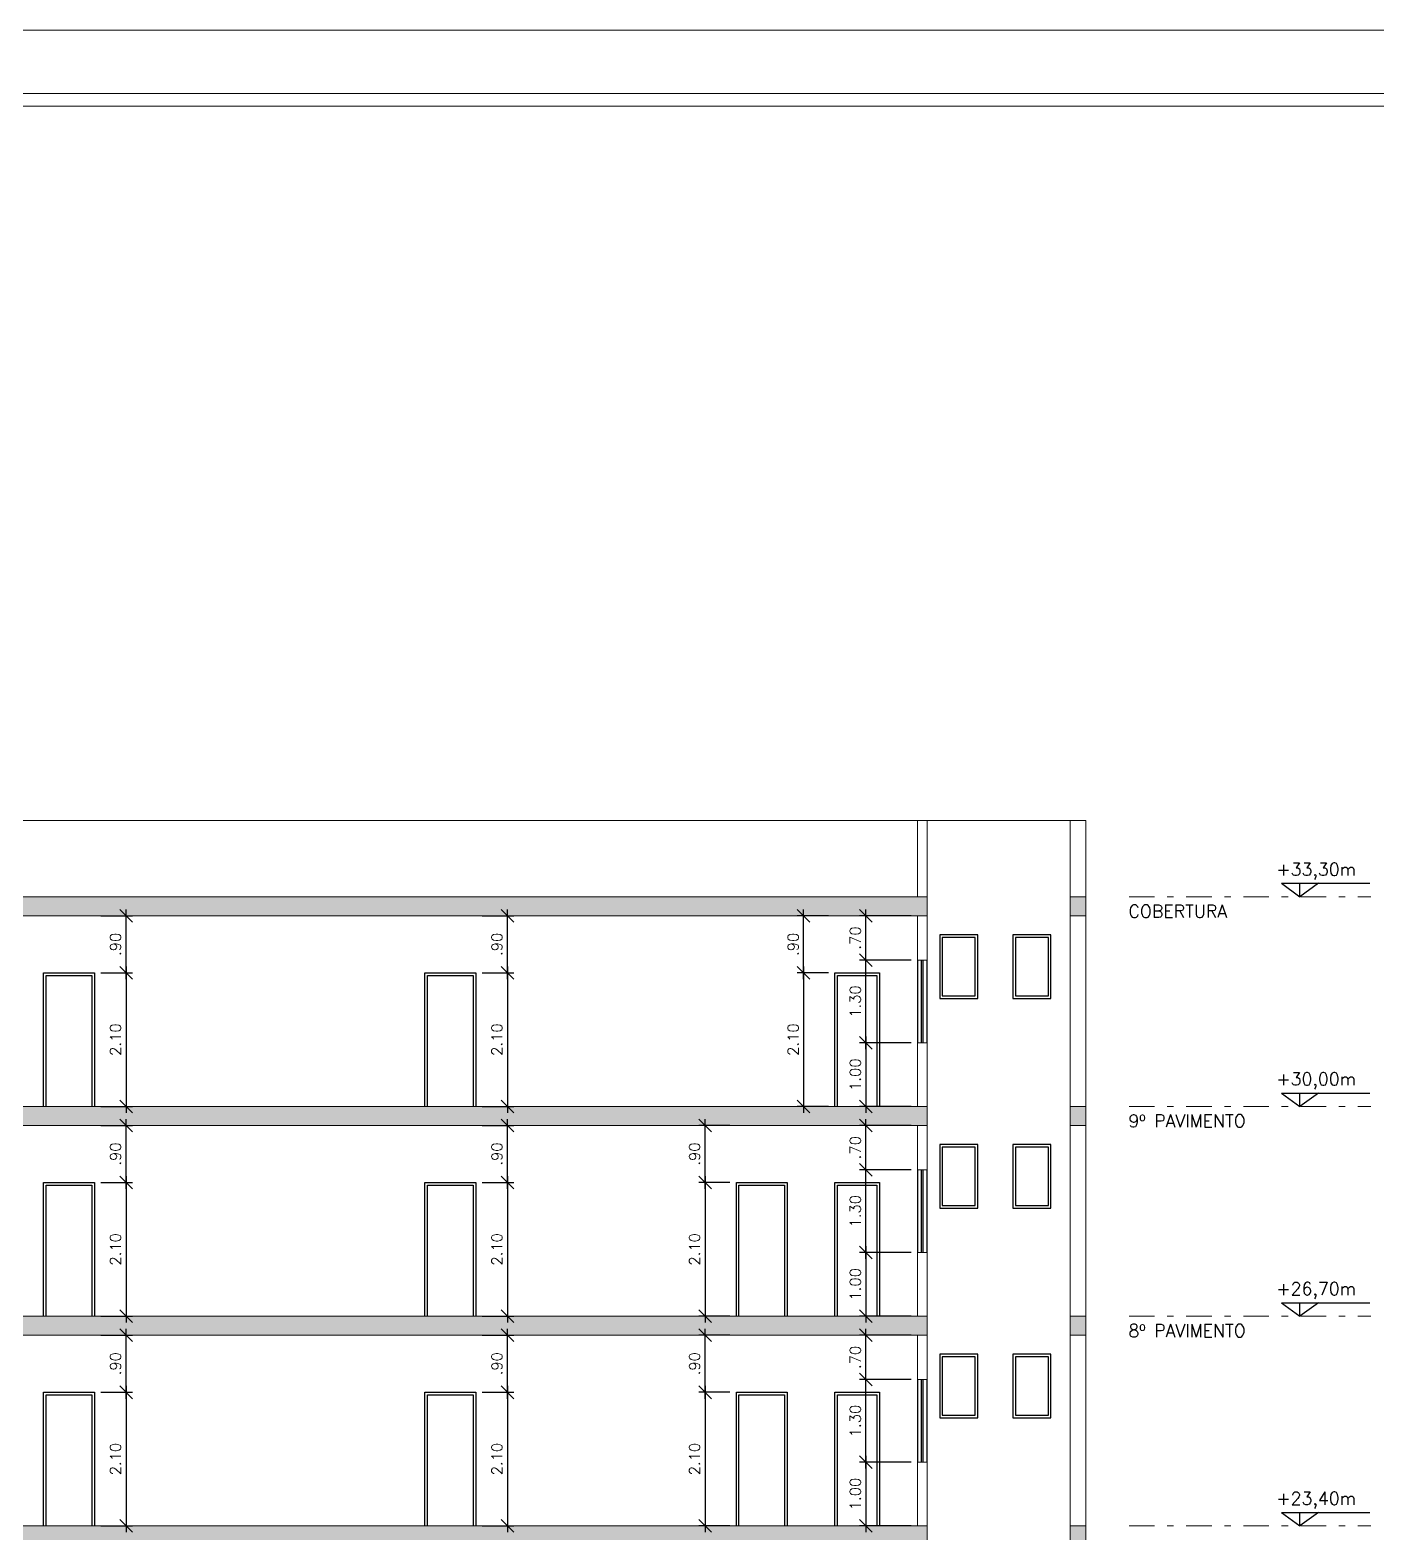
# Model space of a CAD drawing. Header units: millimetres. Extents: x 521 to 1055, y 261 to 520.
# Drawn here: x 833.42 to 854.61, y 496.23 to 519.88 of the extents above; entities that cross this region are included whole.
import ezdxf

# ---------------------------------------------------------------- set-up
doc = ezdxf.new("R2010")
doc.units = ezdxf.units.MM
doc.linetypes.add('CONTINU', pattern=[0])
doc.linetypes.add('DASHDOT', pattern=[1, 0.5, -0.25, 0, -0.25])
doc.layers.add('0.1', color=8, linetype='Continuous', lineweight=13)
doc.styles.add('ROMANS', font='romans')
doc.styles.get("Standard").update_dxf_attribs({"font": 'romans.shx'})
doc.dimstyles.new('Fares Eng - 50', dxfattribs={"dimscale": 2, "dimtxt": 0.085, "dimasz": 0.1, "dimexe": 0.05, "dimexo": 0.05, "dimgap": 0.04, "dimtad": 1, "dimzin": 4, "dimdsep": 46, "dimtxsty": 'ROMANS', "dimblk1": 'OBLIQUE', "dimblk2": 'OBLIQUE', "dimsah": 1, "dimcen": 0.05, "dimdle": 0.05, "dimclrd": 8, "dimclre": 8, "dimclrt": 8, "dimaunit": 1, "dimadec": 0, "dimazin": 0, "dimtfac": 1, "dimtix": 1, "dimtmove": 2, "dimatfit": 0, "dimldrblk": 'OPEN90', "dimfxl": 1, "dimtolj": 1, "dimtzin": 0, "dimarcsym": 0})

# ---------------------------------------------------------------- blocks, each defined once
blk = doc.blocks.new('_OBLIQUE')
at = {"color": 0, "linetype": 'ByBlock'}
blk.add_line((-0.5, -0.5), (0.5, 0.5), dxfattribs=at)
blk = doc.blocks.new('*D1999')
at = {"layer": '0.1', "color": 8, "linetype": 'CONTINU', "lineweight": -2, "transparency": 16777216}
for p, q in [((834.528, 505.046), (835.026, 505.046)), ((834.926, 505.146), (834.926, 502.846)), ((834.528, 502.946), (835.026, 502.946))]:
    blk.add_line(p, q, dxfattribs=at)
at = {"layer": 'DEFPOINTS', "color": 0, "linetype": 'CONTINU', "lineweight": -2, "transparency": 16777216}
for p in [(834.428, 505.046), (834.428, 502.946), (834.926, 502.946)]:
    blk.add_point(p, dxfattribs=at)
at = {"layer": '0.1', "color": 8, "linetype": 'CONTINU', "lineweight": -2, "transparency": 16777216, "xscale": 0.2, "yscale": 0.2, "zscale": 0.2}
for p, rotation in [((834.926, 505.046), 90), ((834.926, 502.946), 270)]:
    blk.add_blockref('_OBLIQUE', p, dxfattribs=dict(at, rotation=rotation))
at = {"layer": '0.1', "color": 8, "linetype": 'CONTINU', "lineweight": -2, "transparency": 16777216, "insert": (834.761, 503.996), "char_height": 0.17, "attachment_point": 5, "rotation": 90, "style": 'ROMANS'}
blk.add_mtext('\\A1;2.10', dxfattribs=at)
blk = doc.blocks.new('_Open90')
at = {"color": 0, "linetype": 'ByBlock', "lineweight": -2}
for p, q in [((0, 0), (-1, 0)), ((-0.5, 0.5), (0, 0)), ((0, 0), (-0.5, -0.5))]:
    blk.add_line(p, q, dxfattribs=at)
blk = doc.blocks.new('*D2000')
at = {"layer": '0.1', "color": 8, "linetype": 'CONTINU', "lineweight": -2, "transparency": 16777216}
for p, q in [((834.528, 505.946), (835.026, 505.946)), ((834.926, 504.946), (834.926, 506.046)), ((834.528, 505.046), (835.026, 505.046))]:
    blk.add_line(p, q, dxfattribs=at)
at = {"layer": 'DEFPOINTS', "color": 0, "linetype": 'CONTINU', "lineweight": -2, "transparency": 16777216}
for p in [(834.428, 505.946), (834.926, 505.946), (834.428, 505.046)]:
    blk.add_point(p, dxfattribs=at)
at = {"layer": '0.1', "color": 8, "linetype": 'CONTINU', "lineweight": -2, "transparency": 16777216, "xscale": 0.2, "yscale": 0.2, "zscale": 0.2}
for p, rotation in [((834.926, 505.946), 90), ((834.926, 505.046), 270)]:
    blk.add_blockref('_OBLIQUE', p, dxfattribs=dict(at, rotation=rotation))
at = {"layer": '0.1', "color": 8, "linetype": 'CONTINU', "lineweight": -2, "transparency": 16777216, "insert": (834.761, 505.496), "char_height": 0.17, "attachment_point": 5, "rotation": 90, "style": 'ROMANS'}
blk.add_mtext('\\A1;.90', dxfattribs=at)
blk = doc.blocks.new('*D2001')
at = {"layer": '0.1', "color": 8, "linetype": 'CONTINU', "lineweight": -2, "transparency": 16777216}
for p, q in [((840.528, 505.046), (841.026, 505.046)), ((840.926, 505.146), (840.926, 502.846)), ((840.528, 502.946), (841.026, 502.946))]:
    blk.add_line(p, q, dxfattribs=at)
at = {"layer": 'DEFPOINTS', "color": 0, "linetype": 'CONTINU', "lineweight": -2, "transparency": 16777216}
for p in [(840.428, 505.046), (840.428, 502.946), (840.926, 502.946)]:
    blk.add_point(p, dxfattribs=at)
at = {"layer": '0.1', "color": 8, "linetype": 'CONTINU', "lineweight": -2, "transparency": 16777216, "xscale": 0.2, "yscale": 0.2, "zscale": 0.2}
for p, rotation in [((840.926, 505.046), 90), ((840.926, 502.946), 270)]:
    blk.add_blockref('_OBLIQUE', p, dxfattribs=dict(at, rotation=rotation))
at = {"layer": '0.1', "color": 8, "linetype": 'CONTINU', "lineweight": -2, "transparency": 16777216, "insert": (840.761, 503.996), "char_height": 0.17, "attachment_point": 5, "rotation": 90, "style": 'ROMANS'}
blk.add_mtext('\\A1;2.10', dxfattribs=at)
blk = doc.blocks.new('*D2002')
at = {"layer": '0.1', "color": 8, "linetype": 'CONTINU', "lineweight": -2, "transparency": 16777216}
for p, q in [((840.528, 505.946), (841.026, 505.946)), ((840.926, 504.946), (840.926, 506.046)), ((840.528, 505.046), (841.026, 505.046))]:
    blk.add_line(p, q, dxfattribs=at)
at = {"layer": 'DEFPOINTS', "color": 0, "linetype": 'CONTINU', "lineweight": -2, "transparency": 16777216}
for p in [(840.428, 505.946), (840.926, 505.946), (840.428, 505.046)]:
    blk.add_point(p, dxfattribs=at)
at = {"layer": '0.1', "color": 8, "linetype": 'CONTINU', "lineweight": -2, "transparency": 16777216, "xscale": 0.2, "yscale": 0.2, "zscale": 0.2}
for p, rotation in [((840.926, 505.946), 90), ((840.926, 505.046), 270)]:
    blk.add_blockref('_OBLIQUE', p, dxfattribs=dict(at, rotation=rotation))
at = {"layer": '0.1', "color": 8, "linetype": 'CONTINU', "lineweight": -2, "transparency": 16777216, "insert": (840.761, 505.496), "char_height": 0.17, "attachment_point": 5, "rotation": 90, "style": 'ROMANS'}
blk.add_mtext('\\A1;.90', dxfattribs=at)
blk = doc.blocks.new('*D2003')
at = {"layer": '0.1', "color": 8, "linetype": 'CONTINU', "lineweight": -2, "transparency": 16777216}
for p, q in [((845.978, 505.046), (845.486, 505.046)), ((845.586, 505.146), (845.586, 502.846)), ((845.978, 502.946), (845.486, 502.946))]:
    blk.add_line(p, q, dxfattribs=at)
at = {"layer": 'DEFPOINTS', "color": 0, "linetype": 'CONTINU', "lineweight": -2, "transparency": 16777216}
for p in [(846.078, 505.046), (845.586, 502.946), (846.078, 502.946)]:
    blk.add_point(p, dxfattribs=at)
at = {"layer": '0.1', "color": 8, "linetype": 'CONTINU', "lineweight": -2, "transparency": 16777216, "xscale": 0.2, "yscale": 0.2, "zscale": 0.2}
for p, rotation in [((845.586, 505.046), 90), ((845.586, 502.946), 270)]:
    blk.add_blockref('_OBLIQUE', p, dxfattribs=dict(at, rotation=rotation))
at = {"layer": '0.1', "color": 8, "linetype": 'CONTINU', "lineweight": -2, "transparency": 16777216, "insert": (845.421, 503.996), "char_height": 0.17, "attachment_point": 5, "rotation": 90, "style": 'ROMANS'}
blk.add_mtext('\\A1;2.10', dxfattribs=at)
blk = doc.blocks.new('*D2004')
at = {"layer": '0.1', "color": 8, "linetype": 'CONTINU', "lineweight": -2, "transparency": 16777216}
for p, q in [((845.978, 505.946), (845.486, 505.946)), ((845.586, 504.946), (845.586, 506.046)), ((845.978, 505.046), (845.486, 505.046))]:
    blk.add_line(p, q, dxfattribs=at)
at = {"layer": 'DEFPOINTS', "color": 0, "linetype": 'CONTINU', "lineweight": -2, "transparency": 16777216}
for p in [(845.586, 505.946), (846.078, 505.946), (846.078, 505.046)]:
    blk.add_point(p, dxfattribs=at)
at = {"layer": '0.1', "color": 8, "linetype": 'CONTINU', "lineweight": -2, "transparency": 16777216, "xscale": 0.2, "yscale": 0.2, "zscale": 0.2}
for p, rotation in [((845.586, 505.946), 90), ((845.586, 505.046), 270)]:
    blk.add_blockref('_OBLIQUE', p, dxfattribs=dict(at, rotation=rotation))
at = {"layer": '0.1', "color": 8, "linetype": 'CONTINU', "lineweight": -2, "transparency": 16777216, "insert": (845.421, 505.496), "char_height": 0.17, "attachment_point": 5, "rotation": 90, "style": 'ROMANS'}
blk.add_mtext('\\A1;.90', dxfattribs=at)
blk = doc.blocks.new('*D2053')
at = {"layer": '0.1', "color": 8, "linetype": 'CONTINU', "lineweight": -2, "transparency": 16777216}
for p, q in [((834.528, 501.746), (835.026, 501.746)), ((834.926, 501.846), (834.926, 499.546)), ((834.528, 499.646), (835.026, 499.646))]:
    blk.add_line(p, q, dxfattribs=at)
at = {"layer": 'DEFPOINTS', "color": 0, "linetype": 'CONTINU', "lineweight": -2, "transparency": 16777216}
for p in [(834.428, 501.746), (834.428, 499.646), (834.926, 499.646)]:
    blk.add_point(p, dxfattribs=at)
at = {"layer": '0.1', "color": 8, "linetype": 'CONTINU', "lineweight": -2, "transparency": 16777216, "xscale": 0.2, "yscale": 0.2, "zscale": 0.2}
for p, rotation in [((834.926, 501.746), 90), ((834.926, 499.646), 270)]:
    blk.add_blockref('_OBLIQUE', p, dxfattribs=dict(at, rotation=rotation))
at = {"layer": '0.1', "color": 8, "linetype": 'CONTINU', "lineweight": -2, "transparency": 16777216, "insert": (834.761, 500.696), "char_height": 0.17, "attachment_point": 5, "rotation": 90, "style": 'ROMANS'}
blk.add_mtext('\\A1;2.10', dxfattribs=at)
blk = doc.blocks.new('*D2054')
at = {"layer": '0.1', "color": 8, "linetype": 'CONTINU', "lineweight": -2, "transparency": 16777216}
for p, q in [((834.528, 502.646), (835.026, 502.646)), ((834.926, 501.646), (834.926, 502.746)), ((834.528, 501.746), (835.026, 501.746))]:
    blk.add_line(p, q, dxfattribs=at)
at = {"layer": 'DEFPOINTS', "color": 0, "linetype": 'CONTINU', "lineweight": -2, "transparency": 16777216}
for p in [(834.428, 502.646), (834.926, 502.646), (834.428, 501.746)]:
    blk.add_point(p, dxfattribs=at)
at = {"layer": '0.1', "color": 8, "linetype": 'CONTINU', "lineweight": -2, "transparency": 16777216, "xscale": 0.2, "yscale": 0.2, "zscale": 0.2}
for p, rotation in [((834.926, 502.646), 90), ((834.926, 501.746), 270)]:
    blk.add_blockref('_OBLIQUE', p, dxfattribs=dict(at, rotation=rotation))
at = {"layer": '0.1', "color": 8, "linetype": 'CONTINU', "lineweight": -2, "transparency": 16777216, "insert": (834.761, 502.196), "char_height": 0.17, "attachment_point": 5, "rotation": 90, "style": 'ROMANS'}
blk.add_mtext('\\A1;.90', dxfattribs=at)
blk = doc.blocks.new('*D2057')
at = {"layer": '0.1', "color": 8, "linetype": 'CONTINU', "lineweight": -2, "transparency": 16777216}
for p, q in [((840.528, 501.746), (841.026, 501.746)), ((840.926, 501.846), (840.926, 499.546)), ((840.528, 499.646), (841.026, 499.646))]:
    blk.add_line(p, q, dxfattribs=at)
at = {"layer": 'DEFPOINTS', "color": 0, "linetype": 'CONTINU', "lineweight": -2, "transparency": 16777216}
for p in [(840.428, 501.746), (840.428, 499.646), (840.926, 499.646)]:
    blk.add_point(p, dxfattribs=at)
at = {"layer": '0.1', "color": 8, "linetype": 'CONTINU', "lineweight": -2, "transparency": 16777216, "xscale": 0.2, "yscale": 0.2, "zscale": 0.2}
for p, rotation in [((840.926, 501.746), 90), ((840.926, 499.646), 270)]:
    blk.add_blockref('_OBLIQUE', p, dxfattribs=dict(at, rotation=rotation))
at = {"layer": '0.1', "color": 8, "linetype": 'CONTINU', "lineweight": -2, "transparency": 16777216, "insert": (840.761, 500.696), "char_height": 0.17, "attachment_point": 5, "rotation": 90, "style": 'ROMANS'}
blk.add_mtext('\\A1;2.10', dxfattribs=at)
blk = doc.blocks.new('*D2058')
at = {"layer": '0.1', "color": 8, "linetype": 'CONTINU', "lineweight": -2, "transparency": 16777216}
for p, q in [((840.528, 502.646), (841.026, 502.646)), ((840.926, 501.646), (840.926, 502.746)), ((840.528, 501.746), (841.026, 501.746))]:
    blk.add_line(p, q, dxfattribs=at)
at = {"layer": 'DEFPOINTS', "color": 0, "linetype": 'CONTINU', "lineweight": -2, "transparency": 16777216}
for p in [(840.428, 502.646), (840.926, 502.646), (840.428, 501.746)]:
    blk.add_point(p, dxfattribs=at)
at = {"layer": '0.1', "color": 8, "linetype": 'CONTINU', "lineweight": -2, "transparency": 16777216, "xscale": 0.2, "yscale": 0.2, "zscale": 0.2}
for p, rotation in [((840.926, 502.646), 90), ((840.926, 501.746), 270)]:
    blk.add_blockref('_OBLIQUE', p, dxfattribs=dict(at, rotation=rotation))
at = {"layer": '0.1', "color": 8, "linetype": 'CONTINU', "lineweight": -2, "transparency": 16777216, "insert": (840.761, 502.196), "char_height": 0.17, "attachment_point": 5, "rotation": 90, "style": 'ROMANS'}
blk.add_mtext('\\A1;.90', dxfattribs=at)
blk = doc.blocks.new('*D2059')
at = {"layer": '0.1', "color": 8, "linetype": 'CONTINU', "lineweight": -2, "transparency": 16777216}
for p, q in [((844.428, 501.746), (843.936, 501.746)), ((844.036, 501.846), (844.036, 499.546)), ((844.428, 499.646), (843.936, 499.646))]:
    blk.add_line(p, q, dxfattribs=at)
at = {"layer": 'DEFPOINTS', "color": 0, "linetype": 'CONTINU', "lineweight": -2, "transparency": 16777216}
for p in [(844.528, 501.746), (844.036, 499.646), (844.528, 499.646)]:
    blk.add_point(p, dxfattribs=at)
at = {"layer": '0.1', "color": 8, "linetype": 'CONTINU', "lineweight": -2, "transparency": 16777216, "xscale": 0.2, "yscale": 0.2, "zscale": 0.2}
for p, rotation in [((844.036, 501.746), 90), ((844.036, 499.646), 270)]:
    blk.add_blockref('_OBLIQUE', p, dxfattribs=dict(at, rotation=rotation))
at = {"layer": '0.1', "color": 8, "linetype": 'CONTINU', "lineweight": -2, "transparency": 16777216, "insert": (843.871, 500.696), "char_height": 0.17, "attachment_point": 5, "rotation": 90, "style": 'ROMANS'}
blk.add_mtext('\\A1;2.10', dxfattribs=at)
blk = doc.blocks.new('*D2060')
at = {"layer": '0.1', "color": 8, "linetype": 'CONTINU', "lineweight": -2, "transparency": 16777216}
for p, q in [((844.428, 502.646), (843.936, 502.646)), ((844.036, 501.646), (844.036, 502.746)), ((844.428, 501.746), (843.936, 501.746))]:
    blk.add_line(p, q, dxfattribs=at)
at = {"layer": 'DEFPOINTS', "color": 0, "linetype": 'CONTINU', "lineweight": -2, "transparency": 16777216}
for p in [(844.036, 502.646), (844.528, 502.646), (844.528, 501.746)]:
    blk.add_point(p, dxfattribs=at)
at = {"layer": '0.1', "color": 8, "linetype": 'CONTINU', "lineweight": -2, "transparency": 16777216, "xscale": 0.2, "yscale": 0.2, "zscale": 0.2}
for p, rotation in [((844.036, 502.646), 90), ((844.036, 501.746), 270)]:
    blk.add_blockref('_OBLIQUE', p, dxfattribs=dict(at, rotation=rotation))
at = {"layer": '0.1', "color": 8, "linetype": 'CONTINU', "lineweight": -2, "transparency": 16777216, "insert": (843.871, 502.196), "char_height": 0.17, "attachment_point": 5, "rotation": 90, "style": 'ROMANS'}
blk.add_mtext('\\A1;.90', dxfattribs=at)
blk = doc.blocks.new('*D2066')
at = {"layer": '0.1', "color": 8, "linetype": 'CONTINU', "lineweight": -2, "transparency": 16777216}
for p, q in [((834.528, 498.446), (835.026, 498.446)), ((834.926, 498.546), (834.926, 496.246)), ((834.528, 496.346), (835.026, 496.346))]:
    blk.add_line(p, q, dxfattribs=at)
at = {"layer": 'DEFPOINTS', "color": 0, "linetype": 'CONTINU', "lineweight": -2, "transparency": 16777216}
for p in [(834.428, 498.446), (834.428, 496.346), (834.926, 496.346)]:
    blk.add_point(p, dxfattribs=at)
at = {"layer": '0.1', "color": 8, "linetype": 'CONTINU', "lineweight": -2, "transparency": 16777216, "xscale": 0.2, "yscale": 0.2, "zscale": 0.2}
for p, rotation in [((834.926, 498.446), 90), ((834.926, 496.346), 270)]:
    blk.add_blockref('_OBLIQUE', p, dxfattribs=dict(at, rotation=rotation))
at = {"layer": '0.1', "color": 8, "linetype": 'CONTINU', "lineweight": -2, "transparency": 16777216, "insert": (834.761, 497.396), "char_height": 0.17, "attachment_point": 5, "rotation": 90, "style": 'ROMANS'}
blk.add_mtext('\\A1;2.10', dxfattribs=at)
blk = doc.blocks.new('*D2067')
at = {"layer": '0.1', "color": 8, "linetype": 'CONTINU', "lineweight": -2, "transparency": 16777216}
for p, q in [((834.528, 499.346), (835.026, 499.346)), ((834.926, 498.346), (834.926, 499.446)), ((834.528, 498.446), (835.026, 498.446))]:
    blk.add_line(p, q, dxfattribs=at)
at = {"layer": 'DEFPOINTS', "color": 0, "linetype": 'CONTINU', "lineweight": -2, "transparency": 16777216}
for p in [(834.428, 499.346), (834.926, 499.346), (834.428, 498.446)]:
    blk.add_point(p, dxfattribs=at)
at = {"layer": '0.1', "color": 8, "linetype": 'CONTINU', "lineweight": -2, "transparency": 16777216, "xscale": 0.2, "yscale": 0.2, "zscale": 0.2}
for p, rotation in [((834.926, 499.346), 90), ((834.926, 498.446), 270)]:
    blk.add_blockref('_OBLIQUE', p, dxfattribs=dict(at, rotation=rotation))
at = {"layer": '0.1', "color": 8, "linetype": 'CONTINU', "lineweight": -2, "transparency": 16777216, "insert": (834.761, 498.896), "char_height": 0.17, "attachment_point": 5, "rotation": 90, "style": 'ROMANS'}
blk.add_mtext('\\A1;.90', dxfattribs=at)
blk = doc.blocks.new('*D2070')
at = {"layer": '0.1', "color": 8, "linetype": 'CONTINU', "lineweight": -2, "transparency": 16777216}
for p, q in [((840.528, 498.446), (841.026, 498.446)), ((840.926, 498.546), (840.926, 496.246)), ((840.528, 496.346), (841.026, 496.346))]:
    blk.add_line(p, q, dxfattribs=at)
at = {"layer": 'DEFPOINTS', "color": 0, "linetype": 'CONTINU', "lineweight": -2, "transparency": 16777216}
for p in [(840.428, 498.446), (840.428, 496.346), (840.926, 496.346)]:
    blk.add_point(p, dxfattribs=at)
at = {"layer": '0.1', "color": 8, "linetype": 'CONTINU', "lineweight": -2, "transparency": 16777216, "xscale": 0.2, "yscale": 0.2, "zscale": 0.2}
for p, rotation in [((840.926, 498.446), 90), ((840.926, 496.346), 270)]:
    blk.add_blockref('_OBLIQUE', p, dxfattribs=dict(at, rotation=rotation))
at = {"layer": '0.1', "color": 8, "linetype": 'CONTINU', "lineweight": -2, "transparency": 16777216, "insert": (840.761, 497.396), "char_height": 0.17, "attachment_point": 5, "rotation": 90, "style": 'ROMANS'}
blk.add_mtext('\\A1;2.10', dxfattribs=at)
blk = doc.blocks.new('*D2071')
at = {"layer": '0.1', "color": 8, "linetype": 'CONTINU', "lineweight": -2, "transparency": 16777216}
for p, q in [((840.528, 499.346), (841.026, 499.346)), ((840.926, 498.346), (840.926, 499.446)), ((840.528, 498.446), (841.026, 498.446))]:
    blk.add_line(p, q, dxfattribs=at)
at = {"layer": 'DEFPOINTS', "color": 0, "linetype": 'CONTINU', "lineweight": -2, "transparency": 16777216}
for p in [(840.428, 499.346), (840.926, 499.346), (840.428, 498.446)]:
    blk.add_point(p, dxfattribs=at)
at = {"layer": '0.1', "color": 8, "linetype": 'CONTINU', "lineweight": -2, "transparency": 16777216, "xscale": 0.2, "yscale": 0.2, "zscale": 0.2}
for p, rotation in [((840.926, 499.346), 90), ((840.926, 498.446), 270)]:
    blk.add_blockref('_OBLIQUE', p, dxfattribs=dict(at, rotation=rotation))
at = {"layer": '0.1', "color": 8, "linetype": 'CONTINU', "lineweight": -2, "transparency": 16777216, "insert": (840.761, 498.896), "char_height": 0.17, "attachment_point": 5, "rotation": 90, "style": 'ROMANS'}
blk.add_mtext('\\A1;.90', dxfattribs=at)
blk = doc.blocks.new('*D2072')
at = {"layer": '0.1', "color": 8, "linetype": 'CONTINU', "lineweight": -2, "transparency": 16777216}
for p, q in [((844.428, 498.446), (843.936, 498.446)), ((844.036, 498.546), (844.036, 496.246)), ((844.428, 496.346), (843.936, 496.346))]:
    blk.add_line(p, q, dxfattribs=at)
at = {"layer": 'DEFPOINTS', "color": 0, "linetype": 'CONTINU', "lineweight": -2, "transparency": 16777216}
for p in [(844.528, 498.446), (844.036, 496.346), (844.528, 496.346)]:
    blk.add_point(p, dxfattribs=at)
at = {"layer": '0.1', "color": 8, "linetype": 'CONTINU', "lineweight": -2, "transparency": 16777216, "xscale": 0.2, "yscale": 0.2, "zscale": 0.2}
for p, rotation in [((844.036, 498.446), 90), ((844.036, 496.346), 270)]:
    blk.add_blockref('_OBLIQUE', p, dxfattribs=dict(at, rotation=rotation))
at = {"layer": '0.1', "color": 8, "linetype": 'CONTINU', "lineweight": -2, "transparency": 16777216, "insert": (843.871, 497.396), "char_height": 0.17, "attachment_point": 5, "rotation": 90, "style": 'ROMANS'}
blk.add_mtext('\\A1;2.10', dxfattribs=at)
blk = doc.blocks.new('*D2073')
at = {"layer": '0.1', "color": 8, "linetype": 'CONTINU', "lineweight": -2, "transparency": 16777216}
for p, q in [((844.428, 499.346), (843.936, 499.346)), ((844.036, 498.346), (844.036, 499.446)), ((844.428, 498.446), (843.936, 498.446))]:
    blk.add_line(p, q, dxfattribs=at)
at = {"layer": 'DEFPOINTS', "color": 0, "linetype": 'CONTINU', "lineweight": -2, "transparency": 16777216}
for p in [(844.036, 499.346), (844.528, 499.346), (844.528, 498.446)]:
    blk.add_point(p, dxfattribs=at)
at = {"layer": '0.1', "color": 8, "linetype": 'CONTINU', "lineweight": -2, "transparency": 16777216, "xscale": 0.2, "yscale": 0.2, "zscale": 0.2}
for p, rotation in [((844.036, 499.346), 90), ((844.036, 498.446), 270)]:
    blk.add_blockref('_OBLIQUE', p, dxfattribs=dict(at, rotation=rotation))
at = {"layer": '0.1', "color": 8, "linetype": 'CONTINU', "lineweight": -2, "transparency": 16777216, "insert": (843.871, 498.896), "char_height": 0.17, "attachment_point": 5, "rotation": 90, "style": 'ROMANS'}
blk.add_mtext('\\A1;.90', dxfattribs=at)
blk = doc.blocks.new('*D2160')
at = {"layer": '0.1', "color": 8, "linetype": 'CONTINU', "lineweight": -2, "transparency": 16777216}
for p, q in [((846.564, 497.446), (846.564, 496.246)), ((847.278, 497.346), (846.464, 497.346)), ((847.278, 496.346), (846.464, 496.346))]:
    blk.add_line(p, q, dxfattribs=at)
at = {"layer": 'DEFPOINTS', "color": 0, "linetype": 'CONTINU', "lineweight": -2, "transparency": 16777216}
for p in [(847.378, 497.346), (846.564, 496.346), (847.378, 496.346)]:
    blk.add_point(p, dxfattribs=at)
at = {"layer": '0.1', "color": 8, "linetype": 'CONTINU', "lineweight": -2, "transparency": 16777216, "xscale": 0.2, "yscale": 0.2, "zscale": 0.2}
for p, rotation in [((846.564, 497.346), 90), ((846.564, 496.346), 270)]:
    blk.add_blockref('_OBLIQUE', p, dxfattribs=dict(at, rotation=rotation))
at = {"layer": '0.1', "color": 8, "linetype": 'CONTINU', "lineweight": -2, "transparency": 16777216, "insert": (846.399, 496.846), "char_height": 0.17, "attachment_point": 5, "rotation": 90, "style": 'ROMANS'}
blk.add_mtext('\\A1;1.00', dxfattribs=at)
blk = doc.blocks.new('*D2161')
at = {"layer": '0.1', "color": 8, "linetype": 'CONTINU', "lineweight": -2, "transparency": 16777216}
for p, q in [((847.278, 498.646), (846.464, 498.646)), ((846.564, 497.246), (846.564, 498.746)), ((847.278, 497.346), (846.464, 497.346))]:
    blk.add_line(p, q, dxfattribs=at)
at = {"layer": 'DEFPOINTS', "color": 0, "linetype": 'CONTINU', "lineweight": -2, "transparency": 16777216}
for p in [(846.564, 498.646), (847.378, 498.646), (847.378, 497.346)]:
    blk.add_point(p, dxfattribs=at)
at = {"layer": '0.1', "color": 8, "linetype": 'CONTINU', "lineweight": -2, "transparency": 16777216, "xscale": 0.2, "yscale": 0.2, "zscale": 0.2}
for p, rotation in [((846.564, 498.646), 90), ((846.564, 497.346), 270)]:
    blk.add_blockref('_OBLIQUE', p, dxfattribs=dict(at, rotation=rotation))
at = {"layer": '0.1', "color": 8, "linetype": 'CONTINU', "lineweight": -2, "transparency": 16777216, "insert": (846.399, 497.996), "char_height": 0.17, "attachment_point": 5, "rotation": 90, "style": 'ROMANS'}
blk.add_mtext('\\A1;1.30', dxfattribs=at)
blk = doc.blocks.new('*D2162')
at = {"layer": '0.1', "color": 8, "linetype": 'CONTINU', "lineweight": -2, "transparency": 16777216}
for p, q in [((847.278, 499.346), (846.464, 499.346)), ((846.564, 498.546), (846.564, 499.446)), ((847.278, 498.646), (846.464, 498.646))]:
    blk.add_line(p, q, dxfattribs=at)
at = {"layer": 'DEFPOINTS', "color": 0, "linetype": 'CONTINU', "lineweight": -2, "transparency": 16777216}
for p in [(846.564, 499.346), (847.378, 499.346), (847.378, 498.646)]:
    blk.add_point(p, dxfattribs=at)
at = {"layer": '0.1', "color": 8, "linetype": 'CONTINU', "lineweight": -2, "transparency": 16777216, "xscale": 0.2, "yscale": 0.2, "zscale": 0.2}
for p, rotation in [((846.564, 499.346), 90), ((846.564, 498.646), 270)]:
    blk.add_blockref('_OBLIQUE', p, dxfattribs=dict(at, rotation=rotation))
at = {"layer": '0.1', "color": 8, "linetype": 'CONTINU', "lineweight": -2, "transparency": 16777216, "insert": (846.399, 498.996), "char_height": 0.17, "attachment_point": 5, "rotation": 90, "style": 'ROMANS'}
blk.add_mtext('\\A1;.70', dxfattribs=at)
blk = doc.blocks.new('*D2163')
at = {"layer": '0.1', "color": 8, "linetype": 'CONTINU', "lineweight": -2, "transparency": 16777216}
for p, q in [((846.564, 500.746), (846.564, 499.546)), ((847.278, 500.646), (846.464, 500.646)), ((847.278, 499.646), (846.464, 499.646))]:
    blk.add_line(p, q, dxfattribs=at)
at = {"layer": 'DEFPOINTS', "color": 0, "linetype": 'CONTINU', "lineweight": -2, "transparency": 16777216}
for p in [(847.378, 500.646), (846.564, 499.646), (847.378, 499.646)]:
    blk.add_point(p, dxfattribs=at)
at = {"layer": '0.1', "color": 8, "linetype": 'CONTINU', "lineweight": -2, "transparency": 16777216, "xscale": 0.2, "yscale": 0.2, "zscale": 0.2}
for p, rotation in [((846.564, 500.646), 90), ((846.564, 499.646), 270)]:
    blk.add_blockref('_OBLIQUE', p, dxfattribs=dict(at, rotation=rotation))
at = {"layer": '0.1', "color": 8, "linetype": 'CONTINU', "lineweight": -2, "transparency": 16777216, "insert": (846.399, 500.146), "char_height": 0.17, "attachment_point": 5, "rotation": 90, "style": 'ROMANS'}
blk.add_mtext('\\A1;1.00', dxfattribs=at)
blk = doc.blocks.new('*D2164')
at = {"layer": '0.1', "color": 8, "linetype": 'CONTINU', "lineweight": -2, "transparency": 16777216}
for p, q in [((847.278, 501.946), (846.464, 501.946)), ((846.564, 500.546), (846.564, 502.046)), ((847.278, 500.646), (846.464, 500.646))]:
    blk.add_line(p, q, dxfattribs=at)
at = {"layer": 'DEFPOINTS', "color": 0, "linetype": 'CONTINU', "lineweight": -2, "transparency": 16777216}
for p in [(846.564, 501.946), (847.378, 501.946), (847.378, 500.646)]:
    blk.add_point(p, dxfattribs=at)
at = {"layer": '0.1', "color": 8, "linetype": 'CONTINU', "lineweight": -2, "transparency": 16777216, "xscale": 0.2, "yscale": 0.2, "zscale": 0.2}
for p, rotation in [((846.564, 501.946), 90), ((846.564, 500.646), 270)]:
    blk.add_blockref('_OBLIQUE', p, dxfattribs=dict(at, rotation=rotation))
at = {"layer": '0.1', "color": 8, "linetype": 'CONTINU', "lineweight": -2, "transparency": 16777216, "insert": (846.399, 501.296), "char_height": 0.17, "attachment_point": 5, "rotation": 90, "style": 'ROMANS'}
blk.add_mtext('\\A1;1.30', dxfattribs=at)
blk = doc.blocks.new('*D2165')
at = {"layer": '0.1', "color": 8, "linetype": 'CONTINU', "lineweight": -2, "transparency": 16777216}
for p, q in [((847.278, 502.646), (846.464, 502.646)), ((846.564, 501.846), (846.564, 502.746)), ((847.278, 501.946), (846.464, 501.946))]:
    blk.add_line(p, q, dxfattribs=at)
at = {"layer": 'DEFPOINTS', "color": 0, "linetype": 'CONTINU', "lineweight": -2, "transparency": 16777216}
for p in [(846.564, 502.646), (847.378, 502.646), (847.378, 501.946)]:
    blk.add_point(p, dxfattribs=at)
at = {"layer": '0.1', "color": 8, "linetype": 'CONTINU', "lineweight": -2, "transparency": 16777216, "xscale": 0.2, "yscale": 0.2, "zscale": 0.2}
for p, rotation in [((846.564, 502.646), 90), ((846.564, 501.946), 270)]:
    blk.add_blockref('_OBLIQUE', p, dxfattribs=dict(at, rotation=rotation))
at = {"layer": '0.1', "color": 8, "linetype": 'CONTINU', "lineweight": -2, "transparency": 16777216, "insert": (846.399, 502.296), "char_height": 0.17, "attachment_point": 5, "rotation": 90, "style": 'ROMANS'}
blk.add_mtext('\\A1;.70', dxfattribs=at)
blk = doc.blocks.new('*D2166')
at = {"layer": '0.1', "color": 8, "linetype": 'CONTINU', "lineweight": -2, "transparency": 16777216}
for p, q in [((846.564, 504.046), (846.564, 502.846)), ((847.278, 503.946), (846.464, 503.946)), ((847.278, 502.946), (846.464, 502.946))]:
    blk.add_line(p, q, dxfattribs=at)
at = {"layer": 'DEFPOINTS', "color": 0, "linetype": 'CONTINU', "lineweight": -2, "transparency": 16777216}
for p in [(847.378, 503.946), (846.564, 502.946), (847.378, 502.946)]:
    blk.add_point(p, dxfattribs=at)
at = {"layer": '0.1', "color": 8, "linetype": 'CONTINU', "lineweight": -2, "transparency": 16777216, "xscale": 0.2, "yscale": 0.2, "zscale": 0.2}
for p, rotation in [((846.564, 503.946), 90), ((846.564, 502.946), 270)]:
    blk.add_blockref('_OBLIQUE', p, dxfattribs=dict(at, rotation=rotation))
at = {"layer": '0.1', "color": 8, "linetype": 'CONTINU', "lineweight": -2, "transparency": 16777216, "insert": (846.399, 503.446), "char_height": 0.17, "attachment_point": 5, "rotation": 90, "style": 'ROMANS'}
blk.add_mtext('\\A1;1.00', dxfattribs=at)
blk = doc.blocks.new('*D2167')
at = {"layer": '0.1', "color": 8, "linetype": 'CONTINU', "lineweight": -2, "transparency": 16777216}
for p, q in [((847.278, 505.246), (846.464, 505.246)), ((846.564, 503.846), (846.564, 505.346)), ((847.278, 503.946), (846.464, 503.946))]:
    blk.add_line(p, q, dxfattribs=at)
at = {"layer": 'DEFPOINTS', "color": 0, "linetype": 'CONTINU', "lineweight": -2, "transparency": 16777216}
for p in [(846.564, 505.246), (847.378, 505.246), (847.378, 503.946)]:
    blk.add_point(p, dxfattribs=at)
at = {"layer": '0.1', "color": 8, "linetype": 'CONTINU', "lineweight": -2, "transparency": 16777216, "xscale": 0.2, "yscale": 0.2, "zscale": 0.2}
for p, rotation in [((846.564, 505.246), 90), ((846.564, 503.946), 270)]:
    blk.add_blockref('_OBLIQUE', p, dxfattribs=dict(at, rotation=rotation))
at = {"layer": '0.1', "color": 8, "linetype": 'CONTINU', "lineweight": -2, "transparency": 16777216, "insert": (846.399, 504.596), "char_height": 0.17, "attachment_point": 5, "rotation": 90, "style": 'ROMANS'}
blk.add_mtext('\\A1;1.30', dxfattribs=at)
blk = doc.blocks.new('*D2168')
at = {"layer": '0.1', "color": 8, "linetype": 'CONTINU', "lineweight": -2, "transparency": 16777216}
for p, q in [((847.278, 505.946), (846.464, 505.946)), ((846.564, 505.146), (846.564, 506.046)), ((847.278, 505.246), (846.464, 505.246))]:
    blk.add_line(p, q, dxfattribs=at)
at = {"layer": 'DEFPOINTS', "color": 0, "linetype": 'CONTINU', "lineweight": -2, "transparency": 16777216}
for p in [(846.564, 505.946), (847.378, 505.946), (847.378, 505.246)]:
    blk.add_point(p, dxfattribs=at)
at = {"layer": '0.1', "color": 8, "linetype": 'CONTINU', "lineweight": -2, "transparency": 16777216, "xscale": 0.2, "yscale": 0.2, "zscale": 0.2}
for p, rotation in [((846.564, 505.946), 90), ((846.564, 505.246), 270)]:
    blk.add_blockref('_OBLIQUE', p, dxfattribs=dict(at, rotation=rotation))
at = {"layer": '0.1', "color": 8, "linetype": 'CONTINU', "lineweight": -2, "transparency": 16777216, "insert": (846.399, 505.596), "char_height": 0.17, "attachment_point": 5, "rotation": 90, "style": 'ROMANS'}
blk.add_mtext('\\A1;.70', dxfattribs=at)

msp = doc.modelspace()

# ---------------------------------------------------------------- hatches: boundary and pattern name
at = {"layer": '0.1', "linetype": 'CONTINU', "lineweight": -2}
h = msp.add_hatch(dxfattribs=at)
h.set_pattern_fill('AR-CONC', color=8, scale=0.0015, style=0, double=1)
h.set_pattern_definition([(50, (0, 0), (0.273277003, -0.02390863), [0.028575, -0.314325]), (355, (0, 0), (-0.05286424, 0.286584964), [0.02286, -0.25146]), (100.451, (0.02277, -0.002), (0.22041375, 0.26267503), [0.024285, -0.267135]), (46.1842, (0, 0.0762), (0.40661856, -0.06306349), [0.0428625, -0.4714875]), (96.6356, (0.0339, 0.07094), (0.35610635, 0.37113833), [0.0364275, -0.4007025]), (351.184, (0, 0.0762), (0.3561069, 0.37113768), [0.03429, -0.37719]), (21, (0.0381, 0.05715), (0.22742232, -0.15339828), [0.028575, -0.314325]), (326, (0.0381, 0.05715), (0.09270304, 0.27628195), [0.02286, -0.25146]), (71.4514, (0.05705, 0.04437), (0.320124736, 0.12288429), [0.024285, -0.267135]), (37.5, (0, 0), (0.004632905, 0.126832558), [0, -0.248412, 0, -0.25527, 0, -0.2524125]), (7.5, (0, 0), (0.100229494, 0.150270862), [0, -0.145542, 0, -0.242697, 0, -0.0962025]), (327.5, (-0.08496, 0), (0.203385893, -0.008593116), [0, -0.09525, 0, -0.29718, 0, -0.394335]), (317.5, (-0.12306, 0), (0.222193772, 0.038139737), [0, -0.123825, 0, -0.197358, 0, -0.280035])])
h.paths.add_polyline_path([(847.52774, 506.24621), (831.99004, 506.24621), (831.99004, 505.94621), (847.52774, 505.94621)])
h.paths.add_polyline_path([(850.02774, 506.24621), (849.77774, 506.24621), (849.77774, 505.94621), (850.02774, 505.94621)])
h.paths.add_polyline_path([(850.02774, 502.94621), (849.77774, 502.94621), (849.77774, 502.64621), (850.02774, 502.64621)])
h.paths.add_polyline_path([(850.02774, 499.64621), (849.77774, 499.64621), (849.77774, 499.34621), (850.02774, 499.34621)])
h.paths.add_polyline_path([(850.02774, 496.34621), (849.77774, 496.34621), (849.77774, 496.04621), (850.02774, 496.04621)])
h.paths.add_polyline_path([(847.52774, 496.34621), (831.99004, 496.34621), (831.99004, 496.04621), (847.52774, 496.04621)])
h.paths.add_polyline_path([(847.52774, 499.64621), (831.99004, 499.64621), (831.99004, 499.34621), (847.52774, 499.34621)])
h.paths.add_polyline_path([(847.52774, 502.94621), (831.99004, 502.94621), (831.99004, 502.64621), (847.52774, 502.64621)])

# ---------------------------------------------------------------- linework, layer by layer
at = {"layer": '0.1', "color": 8}
for p, q in [((802.67774, 507.44621), (847.37774, 507.44621)), ((847.52774, 507.44621), (849.77774, 507.44621))]:
    msp.add_line(p, q, dxfattribs=at)
at = {"layer": '0.1', "color": 7}
for p, q in [((847.37774, 507.44621), (847.37774, 506.24621)), ((847.37774, 507.44621), (847.52774, 507.44621)), ((847.52774, 507.44621), (847.52774, 505.24621)), ((849.77774, 507.44621), (849.77774, 479.84621)), ((849.77774, 507.44621), (850.02774, 507.44621)), ((850.02774, 505.6912), (850.02774, 507.44621)), ((802.52774, 506.24621), (847.52774, 506.24621)), ((849.77774, 506.24621), (850.02774, 506.24621)), ((802.52774, 505.94621), (847.52774, 505.94621)), ((847.37774, 505.94621), (847.37774, 505.24621)), ((849.77774, 505.94621), (850.02774, 505.94621)), ((850.02774, 505.6912), (850.02774, 479.54621)), ((847.52774, 505.24621), (847.37774, 505.24621)), ((847.52774, 503.94621), (847.37774, 503.94621)), ((847.37774, 503.94621), (847.37774, 502.94621)), ((847.52774, 503.94621), (847.52774, 502.94621)), ((802.52774, 502.94621), (847.52774, 502.94621)), ((847.52774, 502.94621), (847.52774, 501.94621)), ((849.77774, 502.94621), (850.02774, 502.94621)), ((802.52774, 502.64621), (847.52774, 502.64621)), ((847.37774, 502.64621), (847.37774, 501.94621)), ((849.77774, 502.64621), (850.02774, 502.64621)), ((847.52774, 501.94621), (847.37774, 501.94621)), ((847.52774, 500.64621), (847.37774, 500.64621)), ((847.37774, 500.64621), (847.37774, 499.64621)), ((847.52774, 500.64621), (847.52774, 499.64621)), ((802.52774, 499.64621), (847.52774, 499.64621)), ((847.52774, 499.64621), (847.52774, 498.64621)), ((849.77774, 499.64621), (850.02774, 499.64621)), ((802.52774, 499.34621), (847.52774, 499.34621)), ((847.37774, 499.34621), (847.37774, 498.64621)), ((849.77774, 499.34621), (850.02774, 499.34621)), ((847.52774, 498.64621), (847.37774, 498.64621)), ((847.52774, 497.34621), (847.37774, 497.34621)), ((847.37774, 497.34621), (847.37774, 496.34621)), ((847.52774, 497.34621), (847.52774, 496.34621)), ((802.52774, 496.34621), (847.52774, 496.34621)), ((847.52774, 496.34621), (847.52774, 495.34621)), ((849.77774, 496.34621), (850.02774, 496.34621))]:
    msp.add_line(p, q, dxfattribs=at)
at = {"layer": '0.1', "color": 8, "linetype": 'CONTINU', "lineweight": -2}
for p, q in [((853.1029, 506.45657), (854.49317, 506.45657)), ((853.1029, 506.45657), (853.39367, 506.24621)), ((853.68445, 506.45657), (853.39367, 506.24621)), ((853.39367, 506.24621), (853.39367, 506.45657)), ((847.37774, 505.24621), (847.37774, 503.94621)), ((847.43774, 505.24621), (847.43774, 503.94621)), ((847.46774, 503.94621), (847.46774, 505.24621)), ((847.52774, 503.94621), (847.52774, 505.24621)), ((853.1029, 503.15657), (854.49317, 503.15657)), ((853.1029, 503.15657), (853.39367, 502.94621)), ((853.68445, 503.15657), (853.39367, 502.94621)), ((853.39367, 502.94621), (853.39367, 503.15657)), ((847.37774, 501.94621), (847.37774, 500.64621)), ((847.43774, 501.94621), (847.43774, 500.64621)), ((847.46774, 500.64621), (847.46774, 501.94621)), ((847.52774, 500.64621), (847.52774, 501.94621)), ((853.1029, 499.85657), (854.49317, 499.85657)), ((853.1029, 499.85657), (853.39367, 499.64621)), ((853.68445, 499.85657), (853.39367, 499.64621)), ((853.39367, 499.64621), (853.39367, 499.85657)), ((847.37774, 498.64621), (847.37774, 497.34621)), ((847.43774, 498.64621), (847.43774, 497.34621)), ((847.46774, 497.34621), (847.46774, 498.64621)), ((847.52774, 497.34621), (847.52774, 498.64621)), ((853.1029, 496.55657), (854.49317, 496.55657)), ((853.1029, 496.55657), (853.39367, 496.34621)), ((853.68445, 496.55657), (853.39367, 496.34621)), ((853.39367, 496.34621), (853.39367, 496.55657))]:
    msp.add_line(p, q, dxfattribs=at)
at = {"layer": '0.1', "color": 8, "linetype": 'DASHDOT', "ltscale": 0.8}
for p, q in [((850.7069, 506.24621), (854.50963, 506.24621)), ((850.7069, 502.94621), (854.50963, 502.94621)), ((850.7069, 499.64621), (854.50963, 499.64621)), ((850.7069, 496.34621), (854.50963, 496.34621))]:
    msp.add_line(p, q, dxfattribs=at)
at = {"layer": '0.1', "color": 8}
for points in [[(917.35668, 519.88495), (791.15229, 519.88495), (791.15229, 435.88495), (917.35668, 435.88495)], [(793.65229, 436.88495), (793.65229, 518.88495), (916.35668, 518.88495), (916.35668, 436.88495)]]:
    msp.add_lwpolyline(points, close=True, dxfattribs=at)
msp.add_lwpolyline([(900.53668, 517.68495, 0.41421356), (899.53668, 518.68495), (794.85229, 518.68495, 0.41421356), (793.85229, 517.68495), (793.85229, 444.08495, 0.41421356), (794.85229, 443.08495), (899.53668, 443.08495, 0.41421356), (900.53668, 444.08495)], format="xyb", close=True, dxfattribs=at)
at = {"layer": '0.1', "color": 8, "linetype": 'CONTINU', "lineweight": -2}
for points in [[(848.32774, 505.64621), (847.72774, 505.64621), (847.72774, 504.64621), (848.32774, 504.64621)], [(848.28774, 505.60621), (847.76774, 505.60621), (847.76774, 504.68621), (848.28774, 504.68621)], [(849.47774, 505.64621), (848.87774, 505.64621), (848.87774, 504.64621), (849.47774, 504.64621)], [(849.43774, 505.60621), (848.91774, 505.60621), (848.91774, 504.68621), (849.43774, 504.68621)], [(848.32774, 502.34621), (847.72774, 502.34621), (847.72774, 501.34621), (848.32774, 501.34621)], [(848.28774, 502.30621), (847.76774, 502.30621), (847.76774, 501.38621), (848.28774, 501.38621)], [(849.47774, 502.34621), (848.87774, 502.34621), (848.87774, 501.34621), (849.47774, 501.34621)], [(849.43774, 502.30621), (848.91774, 502.30621), (848.91774, 501.38621), (849.43774, 501.38621)], [(848.32774, 499.04621), (847.72774, 499.04621), (847.72774, 498.04621), (848.32774, 498.04621)], [(848.28774, 499.00621), (847.76774, 499.00621), (847.76774, 498.08621), (848.28774, 498.08621)], [(849.47774, 499.04621), (848.87774, 499.04621), (848.87774, 498.04621), (849.47774, 498.04621)], [(849.43774, 499.00621), (848.91774, 499.00621), (848.91774, 498.08621), (849.43774, 498.08621)]]:
    msp.add_lwpolyline(points, close=True, dxfattribs=at)
for points in [[(833.62774, 502.94621), (833.62774, 505.04621), (834.42774, 505.04621), (834.42774, 502.94621)], [(833.66774, 502.94621), (833.66774, 505.00621), (834.38774, 505.00621), (834.38774, 502.94621)], [(839.62774, 502.94621), (839.62774, 505.04621), (840.42774, 505.04621), (840.42774, 502.94621)], [(839.66774, 502.94621), (839.66774, 505.00621), (840.38774, 505.00621), (840.38774, 502.94621)], [(846.07774, 502.94621), (846.07774, 505.04621), (846.77774, 505.04621), (846.77774, 502.94621)], [(846.11774, 502.94621), (846.11774, 505.00621), (846.73774, 505.00621), (846.73774, 502.94621)], [(833.62774, 499.64621), (833.62774, 501.74621), (834.42774, 501.74621), (834.42774, 499.64621)], [(833.66774, 499.64621), (833.66774, 501.70621), (834.38774, 501.70621), (834.38774, 499.64621)], [(839.62774, 499.64621), (839.62774, 501.74621), (840.42774, 501.74621), (840.42774, 499.64621)], [(839.66774, 499.64621), (839.66774, 501.70621), (840.38774, 501.70621), (840.38774, 499.64621)], [(844.52774, 499.64621), (844.52774, 501.74621), (845.32774, 501.74621), (845.32774, 499.64621)], [(844.56774, 499.64621), (844.56774, 501.70621), (845.28774, 501.70621), (845.28774, 499.64621)], [(846.07774, 499.64621), (846.07774, 501.74621), (846.77774, 501.74621), (846.77774, 499.64621)], [(846.11774, 499.64621), (846.11774, 501.70621), (846.73774, 501.70621), (846.73774, 499.64621)], [(833.62774, 496.34621), (833.62774, 498.44621), (834.42774, 498.44621), (834.42774, 496.34621)], [(833.66774, 496.34621), (833.66774, 498.40621), (834.38774, 498.40621), (834.38774, 496.34621)], [(839.62774, 496.34621), (839.62774, 498.44621), (840.42774, 498.44621), (840.42774, 496.34621)], [(839.66774, 496.34621), (839.66774, 498.40621), (840.38774, 498.40621), (840.38774, 496.34621)], [(844.52774, 496.34621), (844.52774, 498.44621), (845.32774, 498.44621), (845.32774, 496.34621)], [(844.56774, 496.34621), (844.56774, 498.40621), (845.28774, 498.40621), (845.28774, 496.34621)], [(846.07774, 496.34621), (846.07774, 498.44621), (846.77774, 498.44621), (846.77774, 496.34621)], [(846.11774, 496.34621), (846.11774, 498.40621), (846.73774, 498.40621), (846.73774, 496.34621)]]:
    msp.add_lwpolyline(points, dxfattribs=at)

# ---------------------------------------------------------------- texts
at = {"layer": '0.1', "color": 8}
for s, p in [('+33,30m', (853.02539, 506.5775)), ('COBERTURA', (850.69723, 505.91644)), ('+30,00m', (853.02539, 503.2775)), ('9º PAVIMENTO', (850.69723, 502.61644)), ('+26,70m', (853.02539, 499.9775)), ('8º PAVIMENTO', (850.69723, 499.31644)), ('+23,40m', (853.02539, 496.6775))]:
    msp.add_text(s, height=0.2, dxfattribs=at).set_placement(p)

# ---------------------------------------------------------------- dimensions: what is measured, and where the dimension line sits
at = {"layer": '0.1', "color": 8, "linetype": 'CONTINU', "lineweight": -2}
for base, p1, p2, picture, middle in [((834.92606, 505.94621), (834.42774, 505.04621), (834.42774, 505.94621), '*D2000', (834.76106, 505.49621)), ((840.92606, 505.94621), (840.42774, 505.04621), (840.42774, 505.94621), '*D2002', (840.76106, 505.49621)), ((845.58633, 505.94621), (846.07774, 505.04621), (846.07774, 505.94621), '*D2004', (845.42133, 505.49621)), ((846.56415, 505.94621), (847.37774, 505.24621), (847.37774, 505.94621), '*D2168', (846.39915, 505.59621)), ((846.56415, 505.24621), (847.37774, 503.94621), (847.37774, 505.24621), '*D2167', (846.39915, 504.59621)), ((834.92606, 502.94621), (834.42774, 505.04621), (834.42774, 502.94621), '*D1999', (834.76106, 503.99621)), ((840.92606, 502.94621), (840.42774, 505.04621), (840.42774, 502.94621), '*D2001', (840.76106, 503.99621)), ((845.58633, 502.94621), (846.07774, 505.04621), (846.07774, 502.94621), '*D2003', (845.42133, 503.99621)), ((846.56415, 502.94621), (847.37774, 503.94621), (847.37774, 502.94621), '*D2166', (846.39915, 503.44621)), ((834.92606, 502.64621), (834.42774, 501.74621), (834.42774, 502.64621), '*D2054', (834.76106, 502.19621)), ((840.92606, 502.64621), (840.42774, 501.74621), (840.42774, 502.64621), '*D2058', (840.76106, 502.19621)), ((844.03633, 502.64621), (844.52774, 501.74621), (844.52774, 502.64621), '*D2060', (843.87133, 502.19621)), ((846.56415, 502.64621), (847.37774, 501.94621), (847.37774, 502.64621), '*D2165', (846.39915, 502.29621)), ((846.56415, 501.94621), (847.37774, 500.64621), (847.37774, 501.94621), '*D2164', (846.39915, 501.29621)), ((834.92606, 499.64621), (834.42774, 501.74621), (834.42774, 499.64621), '*D2053', (834.76106, 500.69621)), ((840.92606, 499.64621), (840.42774, 501.74621), (840.42774, 499.64621), '*D2057', (840.76106, 500.69621)), ((844.03633, 499.64621), (844.52774, 501.74621), (844.52774, 499.64621), '*D2059', (843.87133, 500.69621)), ((846.56415, 499.64621), (847.37774, 500.64621), (847.37774, 499.64621), '*D2163', (846.39915, 500.14621)), ((834.92606, 499.34621), (834.42774, 498.44621), (834.42774, 499.34621), '*D2067', (834.76106, 498.89621)), ((840.92606, 499.34621), (840.42774, 498.44621), (840.42774, 499.34621), '*D2071', (840.76106, 498.89621)), ((844.03633, 499.34621), (844.52774, 498.44621), (844.52774, 499.34621), '*D2073', (843.87133, 498.89621)), ((846.56415, 499.34621), (847.37774, 498.64621), (847.37774, 499.34621), '*D2162', (846.39915, 498.99621)), ((846.56415, 498.64621), (847.37774, 497.34621), (847.37774, 498.64621), '*D2161', (846.39915, 497.99621)), ((834.92606, 496.34621), (834.42774, 498.44621), (834.42774, 496.34621), '*D2066', (834.76106, 497.39621)), ((840.92606, 496.34621), (840.42774, 498.44621), (840.42774, 496.34621), '*D2070', (840.76106, 497.39621)), ((844.03633, 496.34621), (844.52774, 498.44621), (844.52774, 496.34621), '*D2072', (843.87133, 497.39621)), ((846.56415, 496.34621), (847.37774, 497.34621), (847.37774, 496.34621), '*D2160', (846.39915, 496.84621))]:
    dim = msp.add_linear_dim(base=base, p1=p1, p2=p2, angle=90, dimstyle='Fares Eng - 50', dxfattribs=at)
    dim.commit()
    dim.dimension.update_dxf_attribs({"geometry": picture, "text_midpoint": middle})

doc.saveas('drawing.dxf')
